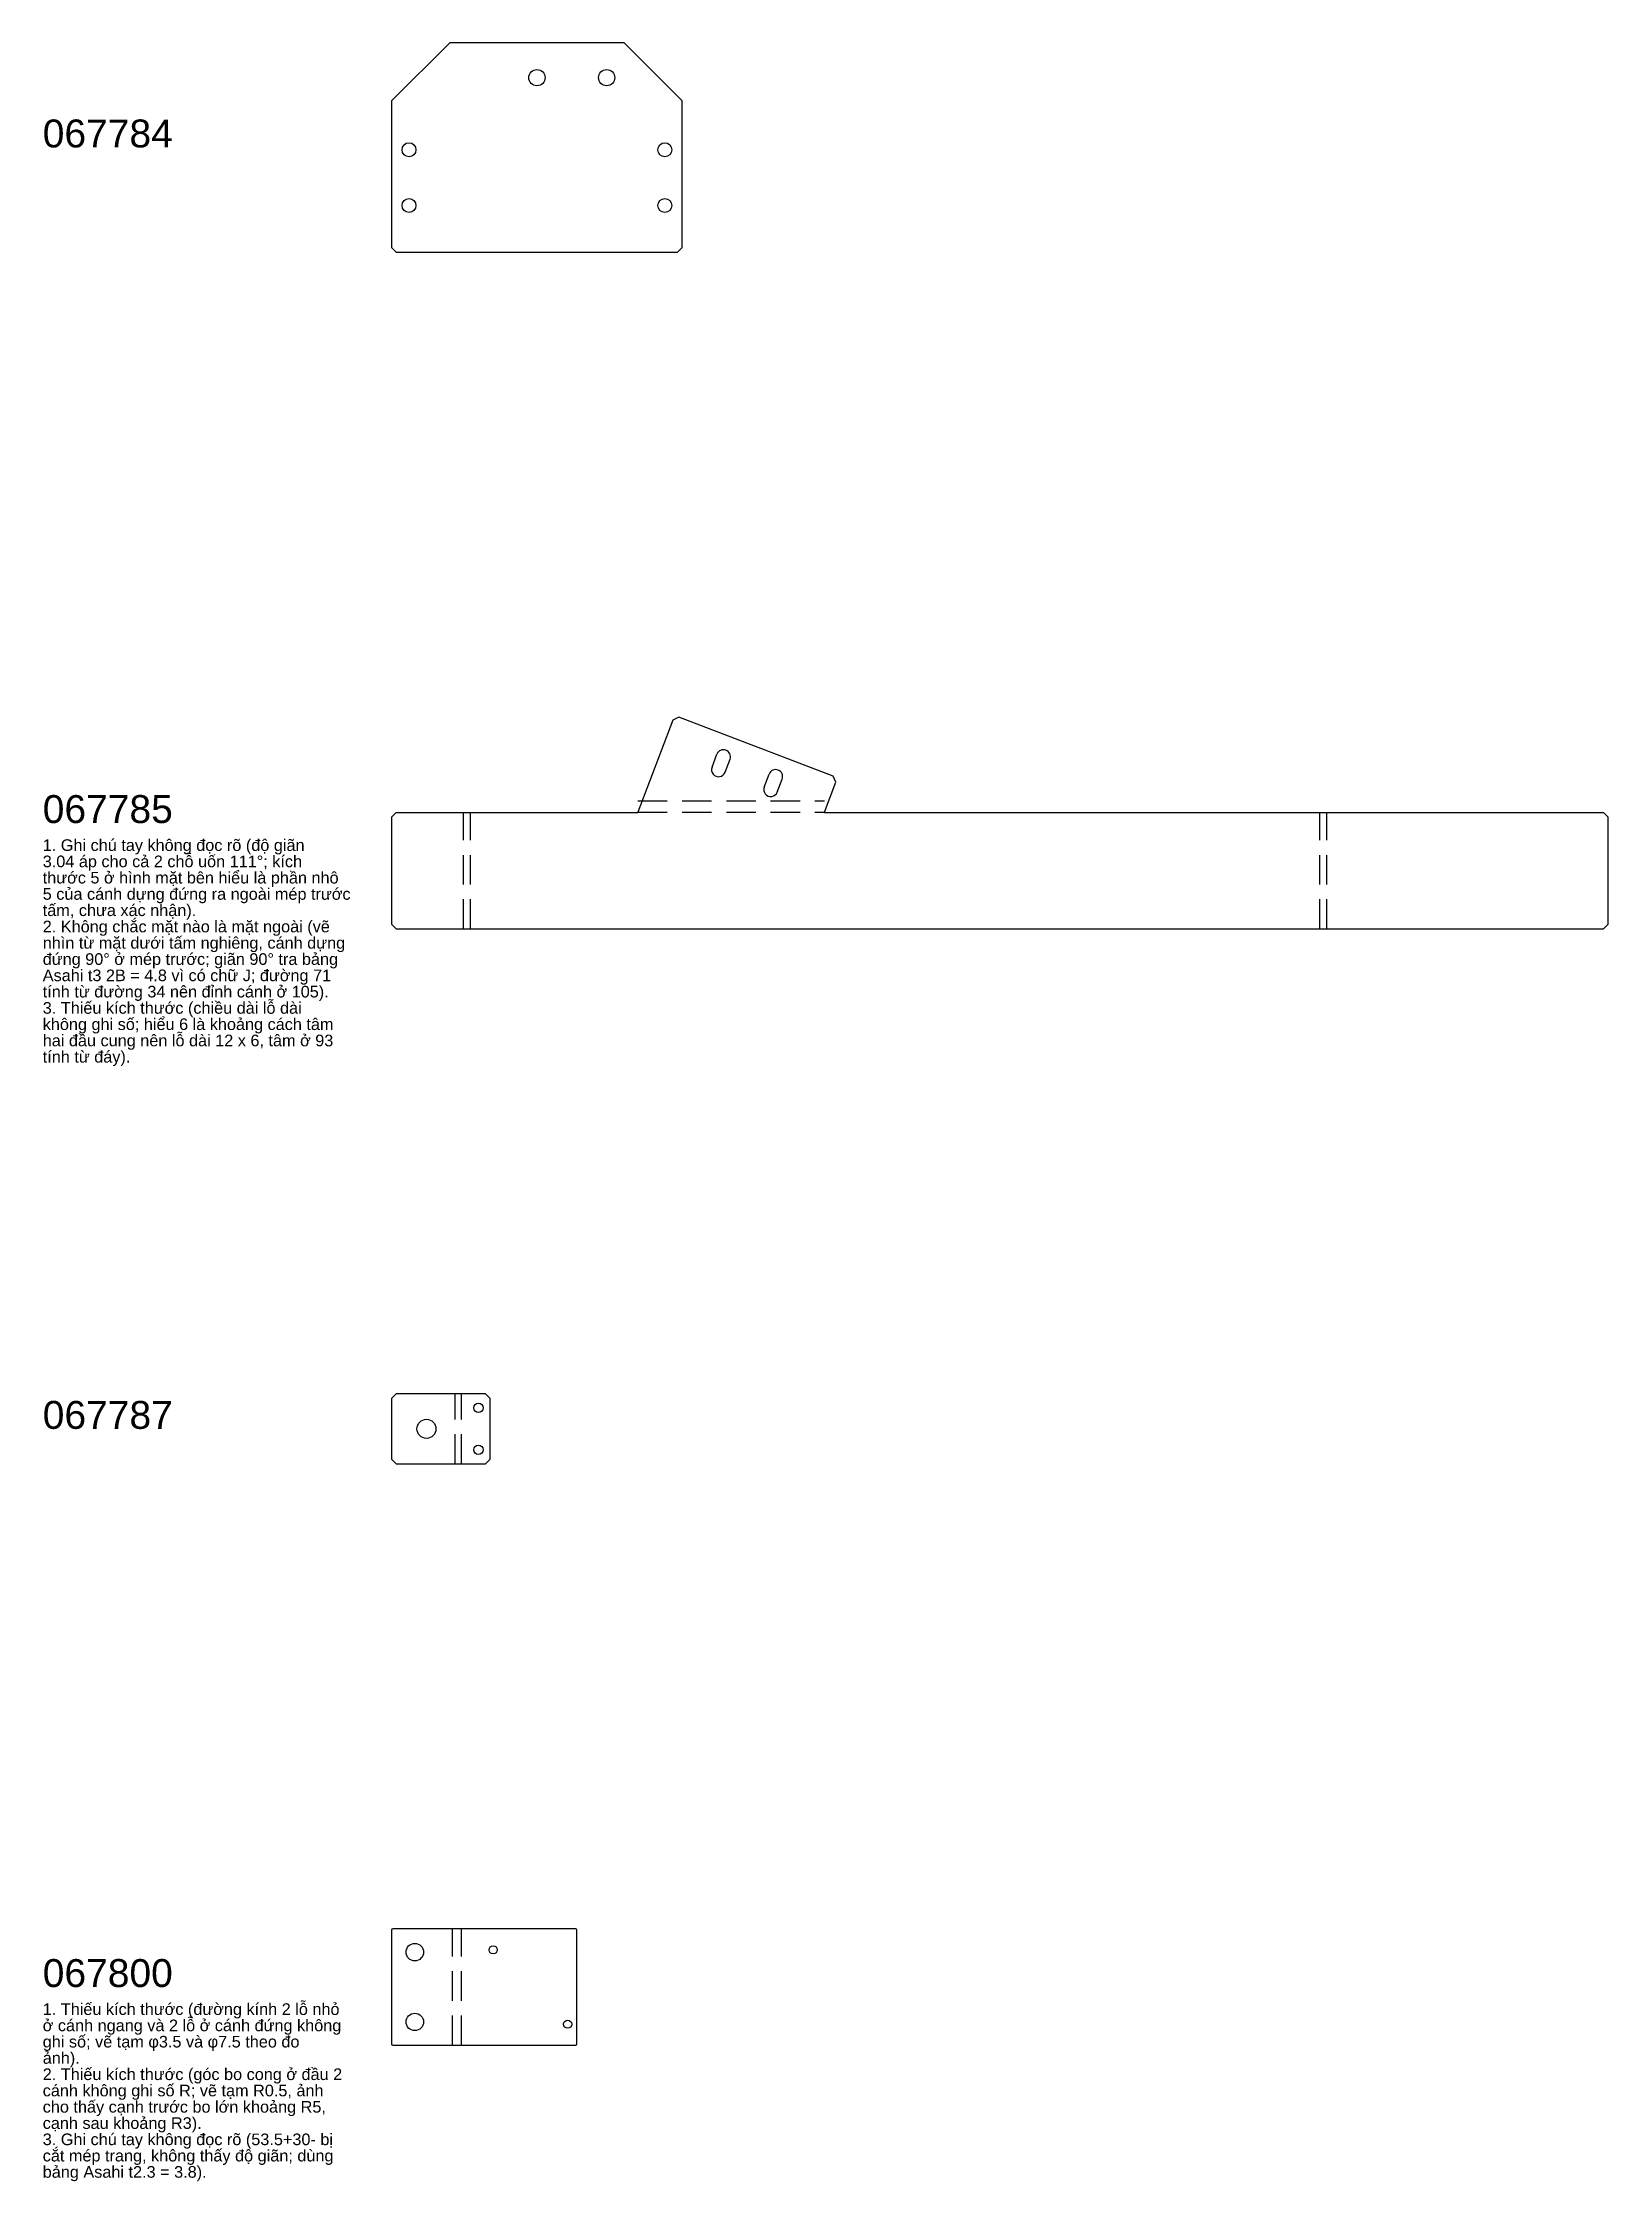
# Model space of a CAD drawing. Extents: x -150 to 523, y -59 to 861.
import ezdxf

# ---------------------------------------------------------------- set-up
doc = ezdxf.new("R2010")
doc.units = 0
doc.header["$MEASUREMENT"] = 0
doc.linetypes.add('DASHED', pattern=[19.05, 12.7, -6.35])
doc.layers.get('0').update_dxf_attribs({"linetype": 'CONTINUOUS'})
doc.styles.get("Standard").update_dxf_attribs({"font": 'arial.ttf'})

msp = doc.modelspace()

# ---------------------------------------------------------------- linework, layer by layer
for p, q in [((25, 861), (0, 836)), ((100, 861), (25, 861)), ((125, 836), (100, 861)), ((0, 836), (0, 773)), ((125, 773), (125, 836)), ((0, 773), (2, 771)), ((123, 771), (125, 773)), ((2, 771), (123, 771)), ((123.5, 570.96), (120.92, 569.8)), ((189.86, 545.72), (123.5, 570.96)), ((120.92, 569.8), (105.85, 530.2)), ((137.79, 549.47), (139.93, 555.08)), ((143.4, 547.34), (145.54, 552.95)), ((160.23, 540.94), (162.36, 546.55)), ((165.83, 538.81), (167.97, 544.42)), ((186.1, 530.2), (191.02, 543.14)), ((191.02, 543.14), (189.86, 545.72)), ((2, 530), (0, 528)), ((0, 528), (0, 482)), ((2, 530), (105.85, 530)), ((105.85, 530), (105.85, 530.2)), ((186.1, 530.2), (186.1, 530)), ((186.1, 530), (521.16, 530)), ((523.16, 528), (521.16, 530)), ((523.16, 482), (523.16, 528)), ((0, 482), (2, 480)), ((2, 480), (521.16, 480)), ((521.16, 480), (523.16, 482)), ((2, 280), (0, 278)), ((0, 278), (0, 252)), ((40.36, 280), (2, 280)), ((42.36, 278), (40.36, 280)), ((42.36, 252), (42.36, 278)), ((0, 252), (2, 250)), ((2, 250), (40.36, 250)), ((40.36, 250), (42.36, 252)), ((0, 49.5), (0, 0.5)), ((79.2, 50), (0.5, 50)), ((79.7, 0.5), (79.7, 49.5)), ((0.5, 0), (79.2, 0))]:
    msp.add_line(p, q)
at = {"linetype": 'DASHED'}
for p, q in [((105.85, 535), (186.1, 535)), ((30.96, 480), (30.96, 530)), ((34, 480), (34, 530)), ((105.85, 530.2), (186.1, 530.2)), ((399.16, 480), (399.16, 530)), ((402.2, 480), (402.2, 530)), ((27.36, 250), (27.36, 280)), ((30, 250), (30, 280)), ((26.2, 0), (26.2, 50)), ((30, 0), (30, 50))]:
    msp.add_line(p, q, dxfattribs=at)
for centre, radius in [((62.5, 846), 3.5), ((92.5, 846), 3.5), ((7.5, 815), 3), ((117.5, 815), 3), ((7.5, 791), 3), ((117.5, 791), 3), ((37.36, 274), 2), ((15, 265), 4.1), ((37.36, 256), 2), ((10, 40), 3.75), ((43.7, 41), 1.75), ((10, 10), 3.75), ((75.7, 9), 1.75)]:
    msp.add_circle(centre, radius)
for centre, radius, start, end in [((142.73, 554.02), 3, 339.17304, 519.17304), ((140.6, 548.41), 3, 159.17304, 339.17304), ((165.16, 545.48), 3, 339.1727, 519.1727), ((163.03, 539.88), 3, 159.1727, 339.1727), ((0.5, 49.5), 0.5, 90, 180), ((79.2, 49.5), 0.5, 0, 90), ((0.5, 0.5), 0.5, 180, 270), ((79.2, 0.5), 0.5, 270, 0)]:
    msp.add_arc(centre, radius, start, end)

# ---------------------------------------------------------------- texts
for s, p in [('067784', (-150, 816)), ('067785', (-150, 525.5)), ('067787', (-150, 265)), ('067800', (-150, 25))]:
    msp.add_text(s, height=12).set_placement(p)
at = {"color": 6}
for s, p in [('1. Ghi chú tay không đọc rõ (độ giãn', (-150, 513.5)), ('3.04 áp cho cả 2 chỗ uốn 111°; kích', (-150, 506.5)), ('thước 5 ở hình mặt bên hiểu là phần nhô', (-150, 499.5)), ('5 của cánh dựng đứng ra ngoài mép trước', (-150, 492.5)), ('tấm, chưa xác nhận).', (-150, 485.5)), ('2. Không chắc mặt nào là mặt ngoài (vẽ', (-150, 478.5)), ('đứng 90° ở mép trước; giãn 90° tra bảng', (-150, 464.5)), ('nhìn từ mặt dưới tấm nghiêng, cánh dựng', (-150, 471.5)), ('Asahi t3 2B = 4.8 vì có chữ J; đường 71', (-150, 457.5)), ('tính từ đường 34 nên đỉnh cánh ở 105).', (-150, 450.5)), ('3. Thiếu kích thước (chiều dài lỗ dài', (-150, 443.5)), ('không ghi số; hiểu 6 là khoảng cách tâm', (-150, 436.5)), ('hai đầu cung nên lỗ dài 12 x 6, tâm ở 93', (-150, 429.5)), ('tính từ đáy).', (-150, 422.5)), ('1. Thiếu kích thước (đường kính 2 lỗ nhỏ', (-150, 13)), ('ở cánh ngang và 2 lỗ ở cánh đứng không', (-150, 6)), ('ghi số; vẽ tạm φ3.5 và φ7.5 theo đo', (-150, -1)), ('ảnh).', (-150, -8)), ('cánh không ghi số R; vẽ tạm R0.5, ảnh', (-150, -22)), ('2. Thiếu kích thước (góc bo cong ở đầu 2', (-150, -15)), ('cho thấy cạnh trước bo lớn khoảng R5,', (-150, -29)), ('cạnh sau khoảng R3).', (-150, -36)), ('3. Ghi chú tay không đọc rõ (53.5+30- bị', (-150, -43)), ('cắt mép trang, không thấy độ giãn; dùng', (-150, -50)), ('bảng Asahi t2.3 = 3.8).', (-150, -57))]:
    msp.add_text(s, height=5, dxfattribs=at).set_placement(p)

doc.saveas('drawing.dxf')
